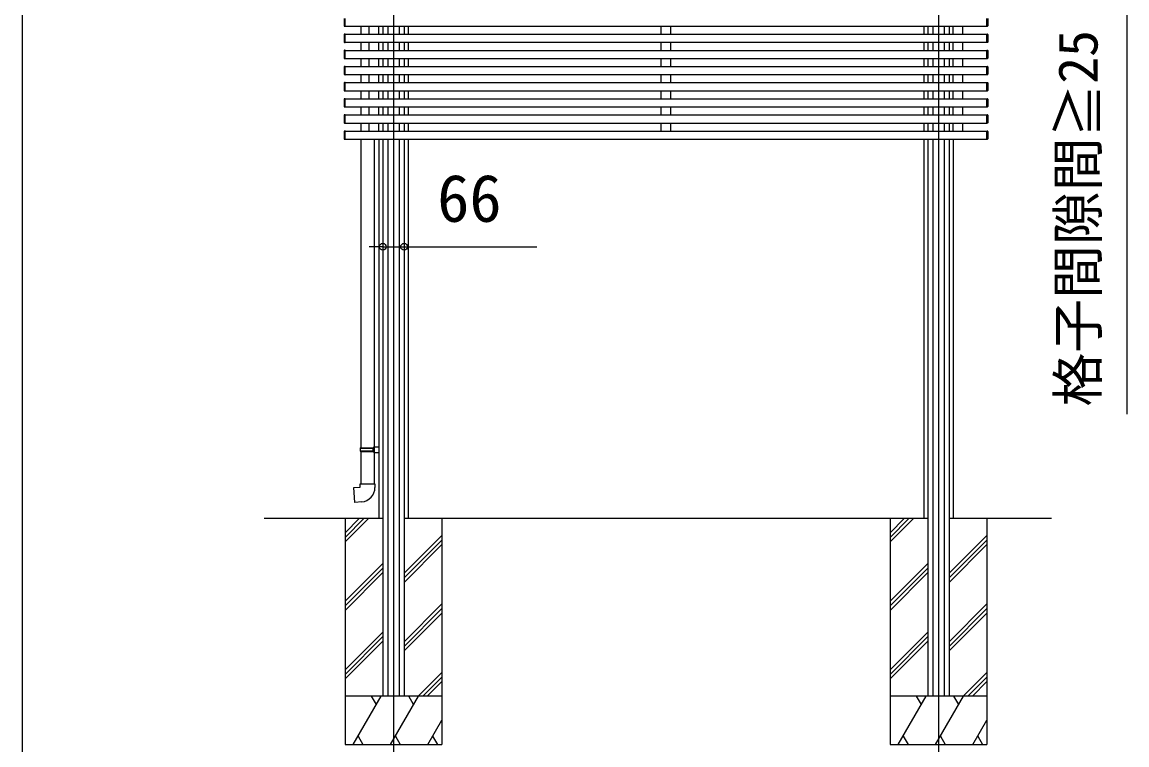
# Model space of a CAD drawing. Units: millimetres, scale not verified. Extents: x -525 to 525, y -783 to 778.
# Drawn here: x -525 to -319.7, y -574.8 to -440.5 of the extents above; entities that cross this region are included whole.
import ezdxf
from ezdxf.enums import TextEntityAlignment as Align

# ---------------------------------------------------------------- set-up
doc = ezdxf.new("R2010")
doc.units = ezdxf.units.MM
doc.header["$LTSCALE"] = 4
for name, color, linetype in [('0-4_YKK_12', 2, 'Continuous'), ('0-5_YKK_13', 4, 'Continuous'), ('0-6_YKK_A1', 4, 'Continuous'), ('0-7_YKK_D', 6, 'Continuous'), ('0-8_YKK_ZWAK', 7, 'Continuous')]:
    doc.layers.add(name, color=color, linetype=linetype)
doc.styles.add('ＭＳ ゴシック', font='')
doc.styles.get('ＭＳ ゴシック').set_extended_font_data('MS Gothic')

msp = doc.modelspace()

# ---------------------------------------------------------------- linework, layer by layer
at = {"layer": '0-4_YKK_12'}
for p, q in [((-456, -396.577), (-456, -577.842)), ((-354.72, -396.577), (-354.72, -577.424))]:
    msp.add_line(p, q, dxfattribs=at)
at = {"layer": '0-5_YKK_13'}
for p, q in [((-462.072, -441.2), (-462.072, -442.7)), ((-462.072, -444.2), (-462.072, -445.7)), ((-462.072, -447.2), (-462.072, -448.7)), ((-462.072, -450.2), (-462.072, -451.7)), ((-462.072, -453.2), (-462.072, -454.7)), ((-462.072, -456.2), (-462.072, -457.7)), ((-462.072, -459.2), (-462.072, -460.7)), ((-462.072, -462.2), (-462.072, -519.526)), ((-459.552, -519.372), (-459.552, -462.2)), ((-459.672, -519.376), (-458.712, -519.348)), ((-458.712, -519.348), (-458.712, -520.424)), ((-462.192, -519.646), (-462.132, -519.526)), ((-462.192, -519.646), (-459.552, -519.646)), ((-462.192, -519.646), (-462.192, -520.126)), ((-462.192, -520.126), (-459.552, -520.126)), ((-462.192, -520.126), (-462.132, -520.246)), ((-462.132, -519.526), (-459.552, -519.526)), ((-462.132, -520.246), (-459.552, -520.246)), ((-462.072, -520.246), (-462.072, -526.246)), ((-459.821, -519.646), (-459.846, -519.526)), ((-459.672, -519.496), (-459.672, -519.376)), ((-459.672, -519.496), (-459.552, -519.496)), ((-459.672, -520.396), (-459.672, -520.276)), ((-459.672, -520.396), (-458.712, -520.424)), ((-459.552, -519.526), (-459.552, -519.559)), ((-459.552, -526.246), (-459.552, -520.399)), ((-462.192, -526.246), (-459.432, -526.246)), ((-462.192, -526.846), (-462.192, -526.246)), ((-459.432, -526.246), (-459.432, -526.901))]:
    msp.add_line(p, q, dxfattribs=at)
for points in [[(-459.821, -519.646), (-459.821, -520.126), (-459.846, -520.246)], [(-459.672, -520.276), (-459.552, -520.276), (-459.552, -519.496)], [(-461.897, -529.591), (-463.147, -529.7), (-463.387, -526.951), (-462.192, -526.846)]]:
    msp.add_lwpolyline(points, dxfattribs=at)
msp.add_arc((-462.132, -526.901), 2.7, 275, 0, dxfattribs=at)
at = {"layer": '0-6_YKK_A1'}
for p, q in [((-465.15, -439.766), (-465.15, -441.152)), ((-465.15, -441.134), (-465.15, -441.152)), ((-465.094, -441.212), (-465, -441.218)), ((-465, -441.218), (-465, -439.76)), ((-465, -441.218), (-465, -441.14)), ((-465, -441.2), (-345.72, -441.2)), ((-460.512, -442.7), (-460.512, -441.2)), ((-458.712, -442.7), (-458.712, -441.2)), ((-457.98, -441.2), (-457.98, -442.7)), ((-457.05, -441.2), (-457.05, -442.7)), ((-454.95, -441.2), (-454.95, -442.7)), ((-454.02, -441.2), (-454.02, -442.7)), ((-453.288, -441.2), (-453.288, -442.7)), ((-406.26, -442.7), (-406.26, -441.2)), ((-404.46, -442.7), (-404.46, -441.2)), ((-357.432, -441.2), (-357.432, -442.7)), ((-356.7, -441.2), (-356.7, -442.7)), ((-355.77, -441.2), (-355.77, -442.7)), ((-353.67, -441.2), (-353.67, -442.7)), ((-352.74, -441.2), (-352.74, -442.7)), ((-352.008, -442.7), (-352.008, -441.2)), ((-350.208, -442.7), (-350.208, -441.2)), ((-345.72, -441.218), (-345.72, -439.76)), ((-345.72, -441.218), (-345.72, -441.14)), ((-345.626, -441.212), (-345.72, -441.218)), ((-345.57, -439.766), (-345.57, -441.152)), ((-345.57, -441.134), (-345.57, -441.152)), ((-465.15, -442.748), (-465.15, -442.766)), ((-465.15, -442.766), (-465.15, -444.152)), ((-465, -442.7), (-345.72, -442.7)), ((-465, -444.218), (-465, -442.76)), ((-345.72, -444.218), (-345.72, -442.76)), ((-345.57, -442.748), (-345.57, -442.766)), ((-345.57, -442.766), (-345.57, -444.152)), ((-465.15, -444.134), (-465.15, -444.152)), ((-465.094, -444.212), (-465, -444.218)), ((-465, -444.218), (-465, -444.14)), ((-465, -444.2), (-345.72, -444.2)), ((-460.512, -445.7), (-460.512, -444.2)), ((-458.712, -445.7), (-458.712, -444.2)), ((-457.98, -444.2), (-457.98, -445.7)), ((-457.05, -444.2), (-457.05, -445.7)), ((-454.95, -444.2), (-454.95, -445.7)), ((-454.02, -444.2), (-454.02, -445.7)), ((-453.288, -444.2), (-453.288, -445.7)), ((-406.26, -445.7), (-406.26, -444.2)), ((-404.46, -445.7), (-404.46, -444.2)), ((-357.432, -444.2), (-357.432, -445.7)), ((-356.7, -444.2), (-356.7, -445.7)), ((-355.77, -444.2), (-355.77, -445.7)), ((-353.67, -444.2), (-353.67, -445.7)), ((-352.74, -444.2), (-352.74, -445.7)), ((-352.008, -445.7), (-352.008, -444.2)), ((-350.208, -445.7), (-350.208, -444.2)), ((-345.72, -444.218), (-345.72, -444.14)), ((-345.626, -444.212), (-345.72, -444.218)), ((-345.57, -444.134), (-345.57, -444.152)), ((-465.15, -445.748), (-465.15, -445.766)), ((-465.15, -445.766), (-465.15, -447.152)), ((-465.15, -447.134), (-465.15, -447.152)), ((-465.094, -447.212), (-465, -447.218)), ((-465, -445.7), (-345.72, -445.7)), ((-465, -447.218), (-465, -445.76)), ((-465, -447.218), (-465, -447.14)), ((-465, -447.2), (-345.72, -447.2)), ((-460.512, -448.7), (-460.512, -447.2)), ((-458.712, -448.7), (-458.712, -447.2)), ((-457.98, -447.2), (-457.98, -448.7)), ((-457.05, -447.2), (-457.05, -448.7)), ((-454.95, -447.2), (-454.95, -448.7)), ((-454.02, -447.2), (-454.02, -448.7)), ((-453.288, -447.2), (-453.288, -448.7)), ((-406.26, -448.7), (-406.26, -447.2)), ((-404.46, -448.7), (-404.46, -447.2)), ((-357.432, -447.2), (-357.432, -448.7)), ((-356.7, -447.2), (-356.7, -448.7)), ((-355.77, -447.2), (-355.77, -448.7)), ((-353.67, -447.2), (-353.67, -448.7)), ((-352.74, -447.2), (-352.74, -448.7)), ((-352.008, -448.7), (-352.008, -447.2)), ((-350.208, -448.7), (-350.208, -447.2)), ((-345.72, -447.218), (-345.72, -445.76)), ((-345.72, -447.218), (-345.72, -447.14)), ((-345.626, -447.212), (-345.72, -447.218)), ((-345.57, -445.748), (-345.57, -445.766)), ((-345.57, -445.766), (-345.57, -447.152)), ((-345.57, -447.134), (-345.57, -447.152)), ((-465.15, -448.748), (-465.15, -448.766)), ((-465.15, -448.766), (-465.15, -450.152)), ((-465, -448.7), (-345.72, -448.7)), ((-465, -450.218), (-465, -448.76)), ((-345.72, -450.218), (-345.72, -448.76)), ((-345.57, -448.748), (-345.57, -448.766)), ((-345.57, -448.766), (-345.57, -450.152)), ((-465.15, -450.134), (-465.15, -450.152)), ((-465.094, -450.212), (-465, -450.218)), ((-465, -450.218), (-465, -450.14)), ((-465, -450.2), (-345.72, -450.2)), ((-460.512, -451.7), (-460.512, -450.2)), ((-458.712, -451.7), (-458.712, -450.2)), ((-457.98, -450.2), (-457.98, -451.7)), ((-457.05, -450.2), (-457.05, -451.7)), ((-454.95, -450.2), (-454.95, -451.7)), ((-454.02, -450.2), (-454.02, -451.7)), ((-453.288, -450.2), (-453.288, -451.7)), ((-406.26, -451.7), (-406.26, -450.2)), ((-404.46, -451.7), (-404.46, -450.2)), ((-357.432, -450.2), (-357.432, -451.7)), ((-356.7, -450.2), (-356.7, -451.7)), ((-355.77, -450.2), (-355.77, -451.7)), ((-353.67, -450.2), (-353.67, -451.7)), ((-352.74, -450.2), (-352.74, -451.7)), ((-352.008, -451.7), (-352.008, -450.2)), ((-350.208, -451.7), (-350.208, -450.2)), ((-345.72, -450.218), (-345.72, -450.14)), ((-345.626, -450.212), (-345.72, -450.218)), ((-345.57, -450.134), (-345.57, -450.152)), ((-465.15, -451.748), (-465.15, -451.766)), ((-465.15, -451.766), (-465.15, -453.152)), ((-465.15, -453.134), (-465.15, -453.152)), ((-465.094, -453.212), (-465, -453.218)), ((-465, -451.7), (-345.72, -451.7)), ((-465, -453.218), (-465, -451.76)), ((-465, -453.218), (-465, -453.14)), ((-465, -453.2), (-345.72, -453.2)), ((-460.512, -454.7), (-460.512, -453.2)), ((-458.712, -454.7), (-458.712, -453.2)), ((-457.98, -453.2), (-457.98, -454.7)), ((-457.05, -453.2), (-457.05, -454.7)), ((-454.95, -453.2), (-454.95, -454.7)), ((-454.02, -453.2), (-454.02, -454.7)), ((-453.288, -453.2), (-453.288, -454.7)), ((-406.26, -454.7), (-406.26, -453.2)), ((-404.46, -454.7), (-404.46, -453.2)), ((-357.432, -453.2), (-357.432, -454.7)), ((-356.7, -453.2), (-356.7, -454.7)), ((-355.77, -453.2), (-355.77, -454.7)), ((-353.67, -453.2), (-353.67, -454.7)), ((-352.74, -453.2), (-352.74, -454.7)), ((-352.008, -454.7), (-352.008, -453.2)), ((-350.208, -454.7), (-350.208, -453.2)), ((-345.72, -453.218), (-345.72, -451.76)), ((-345.72, -453.218), (-345.72, -453.14)), ((-345.626, -453.212), (-345.72, -453.218)), ((-345.57, -451.748), (-345.57, -451.766)), ((-345.57, -451.766), (-345.57, -453.152)), ((-345.57, -453.134), (-345.57, -453.152)), ((-465.15, -454.748), (-465.15, -454.766)), ((-465.15, -454.766), (-465.15, -456.152)), ((-465, -454.7), (-345.72, -454.7)), ((-465, -456.218), (-465, -454.76)), ((-345.72, -456.218), (-345.72, -454.76)), ((-345.57, -454.748), (-345.57, -454.766)), ((-345.57, -454.766), (-345.57, -456.152)), ((-465.15, -456.134), (-465.15, -456.152)), ((-465.15, -457.748), (-465.15, -457.766)), ((-465.15, -457.766), (-465.15, -459.152)), ((-465.094, -456.212), (-465, -456.218)), ((-465, -456.218), (-465, -456.14)), ((-465, -456.2), (-345.72, -456.2)), ((-465, -457.7), (-345.72, -457.7)), ((-465, -459.218), (-465, -457.76)), ((-460.512, -457.7), (-460.512, -456.2)), ((-458.712, -457.7), (-458.712, -456.2)), ((-457.98, -456.2), (-457.98, -457.7)), ((-457.05, -456.2), (-457.05, -457.7)), ((-454.95, -456.2), (-454.95, -457.7)), ((-454.02, -456.2), (-454.02, -457.7)), ((-453.288, -456.2), (-453.288, -457.7)), ((-406.26, -457.7), (-406.26, -456.2)), ((-404.46, -457.7), (-404.46, -456.2)), ((-357.432, -456.2), (-357.432, -457.7)), ((-356.7, -456.2), (-356.7, -457.7)), ((-355.77, -456.2), (-355.77, -457.7)), ((-353.67, -456.2), (-353.67, -457.7)), ((-352.74, -456.2), (-352.74, -457.7)), ((-352.008, -457.7), (-352.008, -456.2)), ((-350.208, -457.7), (-350.208, -456.2)), ((-345.72, -456.218), (-345.72, -456.14)), ((-345.626, -456.212), (-345.72, -456.218)), ((-345.72, -459.218), (-345.72, -457.76)), ((-345.57, -456.134), (-345.57, -456.152)), ((-345.57, -457.748), (-345.57, -457.766)), ((-345.57, -457.766), (-345.57, -459.152)), ((-465.15, -459.134), (-465.15, -459.152)), ((-465.094, -459.212), (-465, -459.218)), ((-465, -459.218), (-465, -459.14)), ((-465, -459.2), (-345.72, -459.2)), ((-460.512, -460.7), (-460.512, -459.2)), ((-458.712, -460.7), (-458.712, -459.2)), ((-457.98, -459.2), (-457.98, -460.7)), ((-457.05, -459.2), (-457.05, -460.7)), ((-454.95, -459.2), (-454.95, -460.7)), ((-454.02, -459.2), (-454.02, -460.7)), ((-453.288, -459.2), (-453.288, -460.7)), ((-406.26, -460.7), (-406.26, -459.2)), ((-404.46, -460.7), (-404.46, -459.2)), ((-357.432, -459.2), (-357.432, -460.7)), ((-356.7, -459.2), (-356.7, -460.7)), ((-355.77, -459.2), (-355.77, -460.7)), ((-353.67, -459.2), (-353.67, -460.7)), ((-352.74, -459.2), (-352.74, -460.7)), ((-352.008, -460.7), (-352.008, -459.2)), ((-350.208, -460.7), (-350.208, -459.2)), ((-345.72, -459.218), (-345.72, -459.14)), ((-345.626, -459.212), (-345.72, -459.218)), ((-345.57, -459.134), (-345.57, -459.152)), ((-465.15, -460.748), (-465.15, -460.766)), ((-465.15, -460.766), (-465.15, -462.152)), ((-465, -460.7), (-345.72, -460.7)), ((-465, -462.218), (-465, -460.76)), ((-345.72, -462.218), (-345.72, -460.76)), ((-345.57, -460.748), (-345.57, -460.766)), ((-345.57, -460.766), (-345.57, -462.152)), ((-465.15, -462.134), (-465.15, -462.152)), ((-465.094, -462.212), (-465, -462.218)), ((-465, -462.218), (-465, -462.14)), ((-465, -462.2), (-345.72, -462.2)), ((-458.712, -462.2), (-458.712, -532.7)), ((-457.98, -462.2), (-457.98, -565.7)), ((-457.05, -462.2), (-457.05, -565.7)), ((-454.95, -462.2), (-454.95, -565.7)), ((-454.02, -462.2), (-454.02, -565.7)), ((-453.288, -462.2), (-453.288, -532.7)), ((-357.432, -462.2), (-357.432, -532.7)), ((-356.7, -462.2), (-356.7, -565.7)), ((-355.77, -462.2), (-355.77, -565.7)), ((-353.67, -462.2), (-353.67, -565.7)), ((-352.74, -462.2), (-352.74, -565.7)), ((-352.008, -462.2), (-352.008, -532.7)), ((-345.72, -462.218), (-345.72, -462.14)), ((-345.626, -462.212), (-345.72, -462.218)), ((-345.57, -462.134), (-345.57, -462.152)), ((-457.98, -532.7), (-480, -532.7)), ((-465, -532.7), (-465, -574.7)), ((-465, -535.339), (-462.361, -532.7)), ((-465, -536.187), (-461.513, -532.7)), ((-465, -537.036), (-460.664, -532.7)), ((-356.7, -532.7), (-454.02, -532.7)), ((-447, -532.7), (-447, -574.7)), ((-363.72, -532.7), (-363.72, -574.7)), ((-363.72, -535.339), (-361.081, -532.7)), ((-363.72, -536.187), (-360.233, -532.7)), ((-363.72, -537.036), (-359.384, -532.7)), ((-333.72, -532.7), (-352.74, -532.7)), ((-345.72, -532.7), (-345.72, -574.7)), ((-454.02, -542.861), (-447, -535.841)), ((-454.02, -543.709), (-447, -536.689)), ((-454.02, -544.558), (-447, -537.538)), ((-352.74, -542.861), (-345.72, -535.841)), ((-352.74, -543.709), (-345.72, -536.689)), ((-352.74, -544.558), (-345.72, -537.538)), ((-465, -548.067), (-457.98, -541.047)), ((-465, -548.915), (-457.98, -541.895)), ((-363.72, -548.067), (-356.7, -541.047)), ((-363.72, -548.915), (-356.7, -541.895)), ((-465, -549.764), (-457.98, -542.744)), ((-363.72, -549.764), (-356.7, -542.744)), ((-454.02, -555.589), (-447, -548.569)), ((-454.02, -556.437), (-447, -549.417)), ((-352.74, -555.589), (-345.72, -548.569)), ((-352.74, -556.437), (-345.72, -549.417)), ((-454.02, -557.286), (-447, -550.266)), ((-352.74, -557.286), (-345.72, -550.266)), ((-465, -560.795), (-457.98, -553.775)), ((-363.72, -560.795), (-356.7, -553.775)), ((-465, -561.643), (-457.98, -554.623)), ((-465, -562.492), (-457.98, -555.472)), ((-363.72, -561.643), (-356.7, -554.623)), ((-363.72, -562.492), (-356.7, -555.472)), ((-451.404, -565.7), (-447, -561.297)), ((-450.555, -565.7), (-447, -562.145)), ((-350.124, -565.7), (-345.72, -561.297)), ((-349.275, -565.7), (-345.72, -562.145)), ((-449.706, -565.7), (-447, -562.994)), ((-348.426, -565.7), (-345.72, -562.994)), ((-447, -565.7), (-465, -565.7)), ((-463.471, -574.7), (-458.275, -565.7)), ((-459.175, -567.259), (-460.075, -565.7)), ((-456.543, -574.7), (-451.346, -565.7)), ((-452.246, -567.259), (-453.147, -565.7)), ((-345.72, -565.7), (-363.72, -565.7)), ((-362.191, -574.7), (-356.995, -565.7)), ((-357.895, -567.259), (-358.795, -565.7)), ((-355.263, -574.7), (-350.066, -565.7)), ((-350.966, -567.259), (-351.867, -565.7)), ((-449.614, -574.7), (-447, -570.172)), ((-348.334, -574.7), (-345.72, -570.172)), ((-465, -574.7), (-447, -574.7)), ((-462.571, -573.141), (-461.671, -574.7)), ((-455.643, -573.141), (-454.743, -574.7)), ((-448.714, -573.141), (-447.815, -574.7)), ((-363.72, -574.7), (-345.72, -574.7)), ((-361.291, -573.141), (-360.391, -574.7)), ((-354.363, -573.141), (-353.463, -574.7)), ((-347.434, -573.141), (-346.535, -574.7))]:
    msp.add_line(p, q, dxfattribs=at)
for points in [[(-465, -442.76), (-465, -442.682), (-465.094, -442.688)], [(-345.72, -442.76), (-345.72, -442.682), (-345.626, -442.688)], [(-465, -445.76), (-465, -445.682), (-465.094, -445.688)], [(-345.72, -445.76), (-345.72, -445.682), (-345.626, -445.688)], [(-465, -448.76), (-465, -448.682), (-465.094, -448.688)], [(-345.72, -448.76), (-345.72, -448.682), (-345.626, -448.688)], [(-465, -451.76), (-465, -451.682), (-465.094, -451.688)], [(-345.72, -451.76), (-345.72, -451.682), (-345.626, -451.688)], [(-465, -454.76), (-465, -454.682), (-465.094, -454.688)], [(-345.72, -454.76), (-345.72, -454.682), (-345.626, -454.688)], [(-465, -457.76), (-465, -457.682), (-465.094, -457.688)], [(-345.72, -457.76), (-345.72, -457.682), (-345.626, -457.688)], [(-465, -460.76), (-465, -460.682), (-465.094, -460.688)], [(-345.72, -460.76), (-345.72, -460.682), (-345.626, -460.688)]]:
    msp.add_lwpolyline(points, dxfattribs=at)
for centre, start, end in [((-465.09, -441.152), 180, 266.5), ((-345.63, -441.152), 273.5, 0), ((-465.09, -442.748), 93.5, 180), ((-345.63, -442.748), 0, 86.5), ((-465.09, -444.152), 180, 266.5), ((-345.63, -444.152), 273.5, 0), ((-465.09, -445.748), 93.5, 180), ((-465.09, -447.152), 180, 266.5), ((-345.63, -445.748), 0, 86.5), ((-345.63, -447.152), 273.5, 0), ((-465.09, -448.748), 93.5, 180), ((-345.63, -448.748), 0, 86.5), ((-465.09, -450.152), 180, 266.5), ((-345.63, -450.152), 273.5, 0), ((-465.09, -451.748), 93.5, 180), ((-465.09, -453.152), 180, 266.5), ((-345.63, -451.748), 0, 86.5), ((-345.63, -453.152), 273.5, 0), ((-465.09, -454.748), 93.5, 180), ((-345.63, -454.748), 0, 86.5), ((-465.09, -456.152), 180, 266.5), ((-465.09, -457.748), 93.5, 180), ((-345.63, -456.152), 273.5, 0), ((-345.63, -457.748), 0, 86.5), ((-465.09, -459.152), 180, 266.5), ((-345.63, -459.152), 273.5, 0), ((-465.09, -460.748), 93.5, 180), ((-345.63, -460.748), 0, 86.5), ((-465.09, -462.152), 180, 266.5), ((-345.63, -462.152), 273.5, 0)]:
    msp.add_arc(centre, 0.06, start, end, dxfattribs=at)
at = {"layer": '0-7_YKK_D'}
for p, q in [((-319.72, -403.7), (-319.72, -513.311)), ((-457.98, -482.2), (-460.53, -482.2)), ((-457.98, -482.2), (-454.02, -482.2)), ((-454.02, -482.2), (-429.375, -482.2))]:
    msp.add_line(p, q, dxfattribs=at)
for centre in [(-457.98, -482.2), (-454.02, -482.2)]:
    msp.add_circle(centre, 0.637, dxfattribs=at)
at = {"layer": '0-8_YKK_ZWAK'}
msp.add_line((-525, 747.3), (-525, -782.7), dxfattribs=at)

# ---------------------------------------------------------------- texts
at = {"layer": '0-7_YKK_D', "style": 'ＭＳ ゴシック'}
msp.add_text('格子間隙間≧25', height=7.331, rotation=90, dxfattribs=at).set_placement((-322.97, -511.879), align=Align.BOTTOM_LEFT)
msp.add_text('66', height=8.798, dxfattribs=at).set_placement((-447.875, -480.2), align=Align.BOTTOM_LEFT)

doc.saveas('drawing.dxf')
